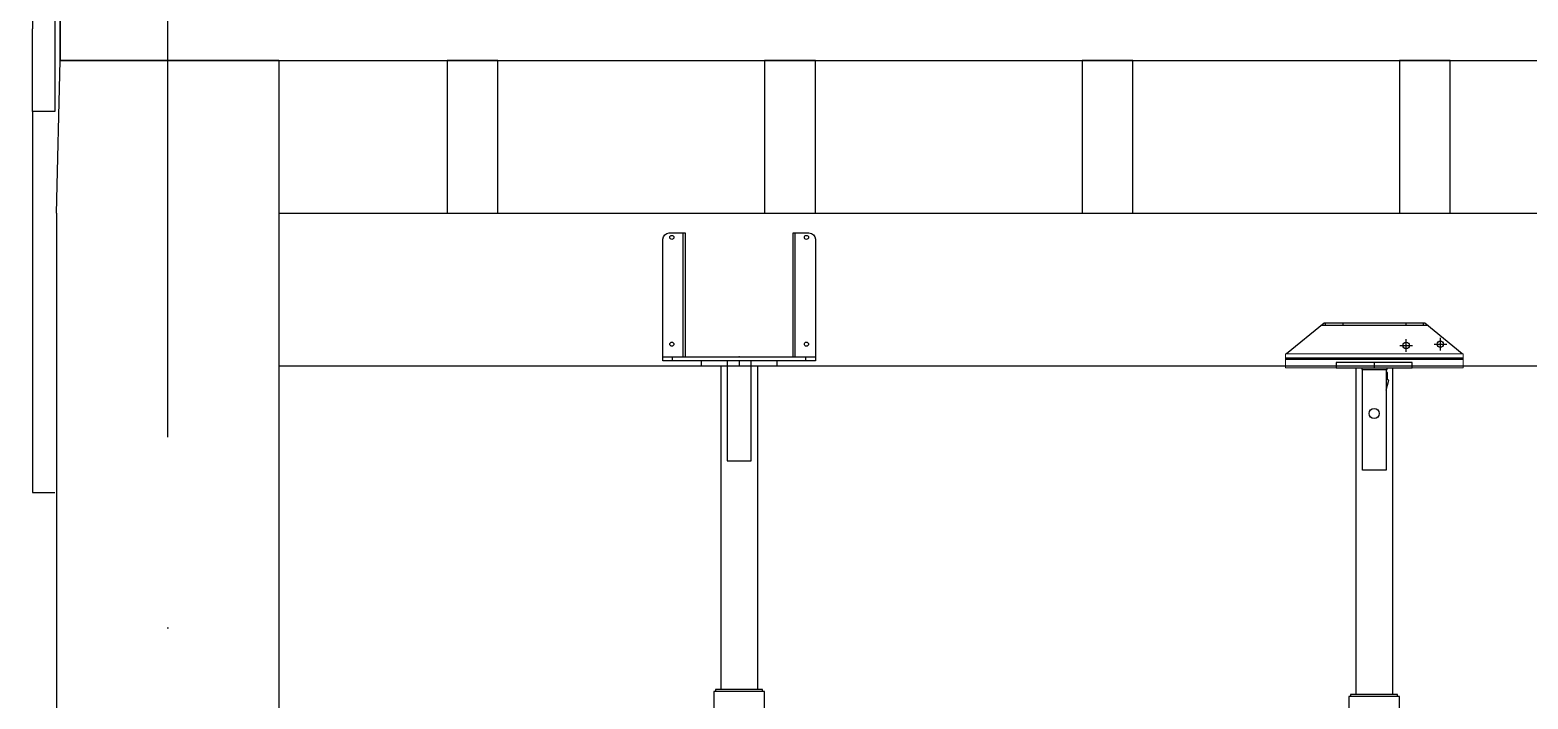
# Model space of a CAD drawing. Header units: millimetres. Extents: x 1924 to 471109, y -30014 to 109986.
# Drawn here: x 434128 to 436487, y 30579 to 31632 of the extents above; entities that cross this region are included whole.
import ezdxf
from ezdxf.enums import TextEntityAlignment as Align

# ---------------------------------------------------------------- set-up
doc = ezdxf.new("R2010")
doc.units = ezdxf.units.MM
doc.header["$LTSCALE"] = 100
for name, pattern in [('102', [50.8, 31.75, -6.35, 6.35, -6.35]), ('104', [4, 2, -2]), ('ACAD_ISO10W100', [18, 12, -3, 0, -3])]:
    doc.linetypes.add(name, pattern=pattern)
doc.layers.add('D NOSNIKY', color=7, linetype='Continuous', true_color=0x994d4d)
for name, color, linetype, plot in [('osy objektu', 130, 'ACAD_ISO10W100', False), ('PERI_HELPLINE', 140, 'Continuous', False), ('PERI_HIDDEN', 30, '104', False)]:
    doc.layers.add(name, color=color, linetype=linetype, plot=plot)
for name, color, linetype in [('PERI_AXIS', 1, '102'), ('PERI_Blocktext', 22, 'Continuous'), ('PERI_MULTIFLEX_Prop', 8, 'Continuous'), ('rez sloupy', 90, 'Continuous')]:
    doc.layers.add(name, color=color, linetype=linetype)
doc.layers.add('podlazi', color=40, linetype='Continuous', lineweight=30, plot=False)
doc.layers.add('texty', color=255, linetype='Continuous', lineweight=15)
doc.styles.add('PERI-Blocktxt', font='arial.ttf')
doc.styles.add('PERI-txt-arial', font='arial.ttf')

# ---------------------------------------------------------------- blocks, each defined once
blk = doc.blocks.new('116292c')
at = {"color": 0, "linetype": 'ByBlock'}
for p, q in [((-17.5, 206), (-17.5, 1050)), ((-17.5, 1050), (17.5, 1050)), ((17.5, 1050), (17.5, 206)), ((82.5, 1050), (87.5, 1050)), ((82.5, 1047.5), (82.5, 938)), ((87.5, 1050), (95.5, 938)), ((87.5, 1047.5), (87.5, 938)), ((17.5, 930), (74.5, 930)), ((17.5, 925), (74.5, 925)), ((17.5, 917), (74.5, 917)), ((82.5, 600), (87.5, 600)), ((82.5, 597.5), (82.5, 488)), ((87.5, 600), (95.5, 488)), ((87.5, 597.5), (87.5, 488)), ((17.5, 480), (74.5, 480)), ((17.5, 475), (74.5, 475)), ((17.5, 467), (74.5, 467)), ((-21.5, 206), (-21.5, 166)), ((-21.5, 206), (21.5, 206)), ((21.5, 206), (21.5, 166)), ((21.5, 193), (78.5, 193)), ((21.5, 166), (-21.5, 166)), ((-17.5, 0), (-17.5, 166)), ((17.5, 166), (17.5, 0)), ((21.5, 185), (78.5, 185)), ((21.5, 180), (78.5, 180)), ((86.5, 62.5), (86.5, 172)), ((91.5, 60), (99.5, 172)), ((91.5, 62.5), (91.5, 172)), ((86.5, 60), (91.5, 60)), ((-17.5, -250), (-17.5, -120)), ((17.5, -120), (17.5, -250)), ((17.5, -250), (-17.5, -250))]:
    blk.add_line(p, q, dxfattribs=at)
at = {"color": 0, "linetype": 'ByBlock', "flags": 128}
for points in [[(82.5, 1047.5), (82.5, 1047.6), (82.5, 1047.8), (82.5, 1047.9), (82.5, 1048), (82.5, 1048.2), (82.5, 1048.3), (82.5, 1048.4), (82.5, 1048.6), (82.5, 1048.7), (82.5, 1048.8), (82.5, 1048.9), (82.5, 1049), (82.5, 1049.1), (82.5, 1049.2), (82.5, 1049.3), (82.5, 1049.4), (82.5, 1049.5), (82.5, 1049.6), (82.5, 1049.7), (82.5, 1049.8), (82.5, 1049.8), (82.5, 1049.9), (82.5, 1049.9), (82.5, 1050)], [(87.5, 1050), (87.5, 1049.9), (87.5, 1049.9), (87.5, 1049.8), (87.5, 1049.8), (87.5, 1049.7), (87.5, 1049.6), (87.5, 1049.5), (87.5, 1049.4), (87.5, 1049.3), (87.5, 1049.2), (87.5, 1049.1), (87.5, 1049), (87.5, 1048.9), (87.5, 1048.8), (87.5, 1048.7), (87.5, 1048.6), (87.5, 1048.4), (87.5, 1048.3), (87.5, 1048.2), (87.5, 1048), (87.5, 1047.9), (87.5, 1047.8), (87.5, 1047.6), (87.5, 1047.5)], [(82.5, 597.5), (82.5, 597.6), (82.5, 597.8), (82.5, 597.9), (82.5, 598), (82.5, 598.2), (82.5, 598.3), (82.5, 598.4), (82.5, 598.6), (82.5, 598.7), (82.5, 598.8), (82.5, 598.9), (82.5, 599), (82.5, 599.1), (82.5, 599.2), (82.5, 599.3), (82.5, 599.4), (82.5, 599.5), (82.5, 599.6), (82.5, 599.7), (82.5, 599.8), (82.5, 599.8), (82.5, 599.9), (82.5, 599.9), (82.5, 600)], [(87.5, 600), (87.5, 599.9), (87.5, 599.9), (87.5, 599.8), (87.5, 599.8), (87.5, 599.7), (87.5, 599.6), (87.5, 599.5), (87.5, 599.4), (87.5, 599.3), (87.5, 599.2), (87.5, 599.1), (87.5, 599), (87.5, 598.9), (87.5, 598.8), (87.5, 598.7), (87.5, 598.6), (87.5, 598.4), (87.5, 598.3), (87.5, 598.2), (87.5, 598), (87.5, 597.9), (87.5, 597.8), (87.5, 597.6), (87.5, 597.5)], [(86.5, 62.5), (86.5, 62.4), (86.5, 62.2), (86.5, 62.1), (86.5, 62), (86.5, 61.8), (86.5, 61.7), (86.5, 61.6), (86.5, 61.4), (86.5, 61.3), (86.5, 61.2), (86.5, 61.1), (86.5, 61), (86.5, 60.9), (86.5, 60.8), (86.5, 60.7), (86.5, 60.6), (86.5, 60.5), (86.5, 60.4), (86.5, 60.3), (86.5, 60.2), (86.5, 60.2), (86.5, 60.1), (86.5, 60.1), (86.5, 60)], [(91.5, 60), (91.5, 60.1), (91.5, 60.1), (91.5, 60.2), (91.5, 60.2), (91.5, 60.3), (91.5, 60.4), (91.5, 60.5), (91.5, 60.6), (91.5, 60.7), (91.5, 60.8), (91.5, 60.9), (91.5, 61), (91.5, 61.1), (91.5, 61.2), (91.5, 61.3), (91.5, 61.4), (91.5, 61.6), (91.5, 61.7), (91.5, 61.8), (91.5, 62), (91.5, 62.1), (91.5, 62.2), (91.5, 62.4), (91.5, 62.5)]]:
    blk.add_lwpolyline(points, dxfattribs=at)
at = {"color": 0, "linetype": 'ByBlock'}
for centre, radius, start, end in [((74.5, 938), 21, 270, 0), ((74.5, 938), 8, 270, 0), ((74.5, 938), 13, 270, 0), ((74.5, 488), 21, 270, 0), ((74.5, 488), 8, 270, 0), ((74.5, 488), 13, 270, 0), ((78.5, 172), 21, 0, 90), ((78.5, 172), 13, 0, 90), ((78.5, 172), 8, 0, 90)]:
    blk.add_arc(centre, radius, start, end, dxfattribs=at)
at = {"layer": 'PERI_AXIS'}
for p, q in [((82.5, 1000), (91.1, 1000)), ((82.5, 960), (93.9, 960)), ((54.5, 930), (54.5, 917)), ((82.5, 550), (91.1, 550)), ((82.5, 510), (93.9, 510)), ((54.5, 480), (54.5, 467)), ((58.5, 180), (58.5, 193)), ((86.5, 150), (97.9, 150)), ((86.5, 110), (95.1, 110))]:
    blk.add_line(p, q, dxfattribs=at)
at = {"layer": 'PERI_HELPLINE'}
blk.add_point((0, 0), dxfattribs=at)
at = {"layer": 'PERI_HIDDEN'}
for p, q in [((-19, 206), (-19, 166)), ((-17.5, 166), (-17.5, 206)), ((17.5, 206), (17.5, 166)), ((19, 206), (19, 166)), ((-17.5, 0), (-17.5, -120)), ((-10, 20), (10, 20)), ((-10, 0), (-10, 20)), ((10, 0), (-10, 0)), ((10, 20), (10, 0)), ((17.5, 0), (17.5, -120)), ((-12.5, -90), (-12.5, -10)), ((-12.5, -10), (21.5, -10)), ((21.5, -90), (21.5, -10)), ((-12.5, -90), (21.5, -90))]:
    blk.add_line(p, q, dxfattribs=at)
at = {"color": 0, "linetype": 'ByBlock', "style": 'PERI-txt-arial'}
for tag, flags in [('ART', 3), ('Faktor', 9)]:
    blk.add_attdef(tag, (0, 0), '', height=1, dxfattribs=dict(at, flags=flags))
at = {"layer": 'PERI_Blocktext', "style": 'PERI-Blocktxt', "flags": 8}
blk.add_attdef('Blocktext', text='', height=80, rotation=90, dxfattribs=at).set_placement((-150, 500), align=Align.MIDDLE_CENTER)

msp = doc.modelspace()

# ---------------------------------------------------------------- linework, layer by layer
at = {"color": 0, "linetype": 'ByBlock'}
for p, q in [((435156.915, 31117.112), (435156.915, 31312.112)), ((435332.915, 31117.112), (435332.915, 31312.112)), ((435124.915, 31117.112), (435364.915, 31117.112))]:
    msp.add_line(p, q, dxfattribs=at).dxf.unprotected_set("ltscale", 0)
for p, q in [((436168.291, 31167.112), (436168.291, 31170.112)), ((436195.415, 31170.112), (436195.415, 31167.112)), ((436295.415, 31167.112), (436295.415, 31170.112)), ((436322.538, 31167.112), (436322.538, 31170.112)), ((436162.562, 31167.112), (436328.267, 31167.112)), ((435215.915, 31103.112), (435215.915, 30593.612)), ((435273.915, 31103.112), (435273.915, 30593.612)), ((436105.415, 31115.74), (436385.415, 31115.74)), ((436105.415, 31113.442), (436385.415, 31113.442)), ((436215.915, 31100.112), (436215.915, 30585.612)), ((436273.915, 31100.112), (436273.915, 30585.612))]:
    msp.add_line(p, q, dxfattribs=at)
msp.add_lwpolyline([(435329.915, 31117.112), (435329.915, 31312.112), (435354.915, 31312.112, -0.41421356), (435364.915, 31302.112), (435364.915, 31111.112), (435124.915, 31111.112), (435124.915, 31302.112, -0.41421356), (435134.915, 31312.112), (435159.915, 31312.112), (435159.915, 31117.112)], format="xyb", dxfattribs=at).dxf.unprotected_set("ltscale", 0)
at = {"color": 0, "linetype": 'ByBlock', "elevation": 0}
msp.add_lwpolyline([(436383.747, 31122.112), (436324.568, 31170.112), (436166.261, 31170.112), (436107.083, 31122.112)], dxfattribs=at)
msp.add_lwpolyline([(435304.915, 31111.112), (435184.915, 31111.112), (435184.915, 31103.112), (435304.915, 31103.112)], close=True)
msp.add_lwpolyline([(436304.915, 31108.112), (436184.915, 31108.112), (436184.915, 31100.112), (436304.915, 31100.112)], close=True, dxfattribs=at)
at = {"color": 0, "linetype": 'ByBlock'}
for points in [[(435284.915, 30563.612), (435284.915, 30590.612), (435204.915, 30590.612), (435204.915, 30563.612)], [(436284.915, 30555.612), (436284.915, 30582.612), (436204.915, 30582.612), (436204.915, 30555.612)]]:
    msp.add_lwpolyline(points, close=True, dxfattribs=at)
for points in [[(435281.915, 30590.612), (435281.915, 30593.612), (435207.915, 30593.612), (435207.915, 30590.612)], [(436281.915, 30582.612), (436281.915, 30585.612), (436207.915, 30585.612), (436207.915, 30582.612)]]:
    msp.add_lwpolyline(points, dxfattribs=at)
for centre in [(435138.915, 31305.112), (435350.915, 31305.112), (435138.915, 31137.112), (435350.915, 31137.112)]:
    msp.add_circle(centre, 3.25, dxfattribs=at).dxf.unprotected_set("ltscale", 0)
for centre, radius in [((436295.415, 31135.112), 5), ((436349.335, 31137.147), 5), ((436244.915, 31028.112), 8)]:
    msp.add_circle(centre, radius, dxfattribs=at)
at = {"layer": 'D NOSNIKY'}
for p, q in [((434519.915, 31343.112), (454139.915, 31343.112)), ((434519.915, 31103.112), (454139.915, 31103.112))]:
    msp.add_line(p, q, dxfattribs=at)
for points in [[(434784.915, 31343.112), (434864.915, 31343.112), (434864.915, 31583.454), (434784.915, 31583.454)], [(435284.915, 31343.112), (435364.915, 31343.112), (435364.915, 31583.454), (435284.915, 31583.454)], [(435284.915, 31343.112), (435364.915, 31343.112), (435364.915, 31583.454), (435284.915, 31583.454)], [(435784.915, 31343.112), (435864.915, 31343.112), (435864.915, 31583.454), (435784.915, 31583.454)], [(436284.915, 31343.112), (436364.915, 31343.112), (436364.915, 31583.454), (436284.915, 31583.454)]]:
    msp.add_lwpolyline(points, close=True, dxfattribs=at)
at = {"layer": 'osy objektu'}
msp.add_line((434344.915, 25590.705), (434344.915, 33927.617), dxfattribs=at)
at = {"layer": 'PERI_AXIS'}
for p, q in [((436295.415, 31125.112), (436295.415, 31145.112)), ((436349.335, 31127.147), (436349.335, 31147.147)), ((436285.415, 31135.112), (436305.415, 31135.112)), ((436339.335, 31137.147), (436359.335, 31137.147))]:
    msp.add_line(p, q, dxfattribs=at)
at = {"layer": 'PERI_HELPLINE'}
for p, q in [((434519.915, 31583.454), (454051.849, 31583.454)), ((435139.915, 31111.112), (435139.915, 31117.112)), ((435244.915, 31111.112), (435244.915, 31103.112)), ((435349.915, 31111.112), (435349.915, 31117.112)), ((436244.915, 31108.112), (436244.915, 31100.112))]:
    msp.add_line(p, q, dxfattribs=at)
for p in [(435244.915, 31117.112), (435244.915, 31111.112), (435244.915, 31111.112), (436105.415, 31103.112), (436245.415, 31100.112)]:
    msp.add_point(p, dxfattribs=at)
at = {"layer": 'PERI_HIDDEN'}
msp.add_line((436105.415, 31103.112), (436385.415, 31103.112), dxfattribs=at)
msp.add_lwpolyline([(435226.176, 31111.112), (435226.176, 30953.612), (435263.653, 30953.612), (435263.653, 31111.112)], dxfattribs=at)
at = {"layer": 'PERI_HIDDEN', "elevation": 0}
for points in [[(436225.415, 31100.112), (436225.415, 31097.112), (436265.415, 31097.112), (436265.415, 31100.112)], [(436264.153, 31097.112), (436264.153, 30939.112), (436226.676, 30939.112), (436226.676, 31097.112)], [(436264.153, 31064.71), (436268.372, 31080.731), (436266.186, 31081.024), (436266.202, 31092.545), (436264.153, 31093.624)]]:
    msp.add_lwpolyline(points, dxfattribs=at)
at = {"layer": 'PERI_MULTIFLEX_Prop'}
for p, q in [((434131.993, 31503.454), (434131.993, 30903.454)), ((434131.993, 30903.454), (434166.993, 30903.454))]:
    msp.add_line(p, q, dxfattribs=at)
at = {"layer": 'podlazi'}
for p, q in [((434175.759, 31743.454), (434175.759, 31583.454)), ((434175.759, 31583.454), (434519.915, 31583.454))]:
    msp.add_line(p, q, dxfattribs=at)
at = {"layer": 'rez sloupy'}
for p, q in [((434169.915, 31343.112), (434175.759, 31583.454)), ((434519.915, 31583.454), (434519.915, 28633.112)), ((434169.915, 31343.112), (434169.915, 28633.112))]:
    msp.add_line(p, q, dxfattribs=at)
at = {"layer": 'texty', "elevation": 0}
msp.add_lwpolyline([(436105.415, 31100.112), (436385.415, 31100.112), (436385.415, 31122.112), (436105.415, 31122.112)], close=True, dxfattribs=at)

# ---------------------------------------------------------------- block references
at = {"layer": 'PERI_MULTIFLEX_Prop'}
msp.add_blockref('116292c', (434149.493, 31753.454), dxfattribs=at)

doc.saveas('drawing.dxf')
